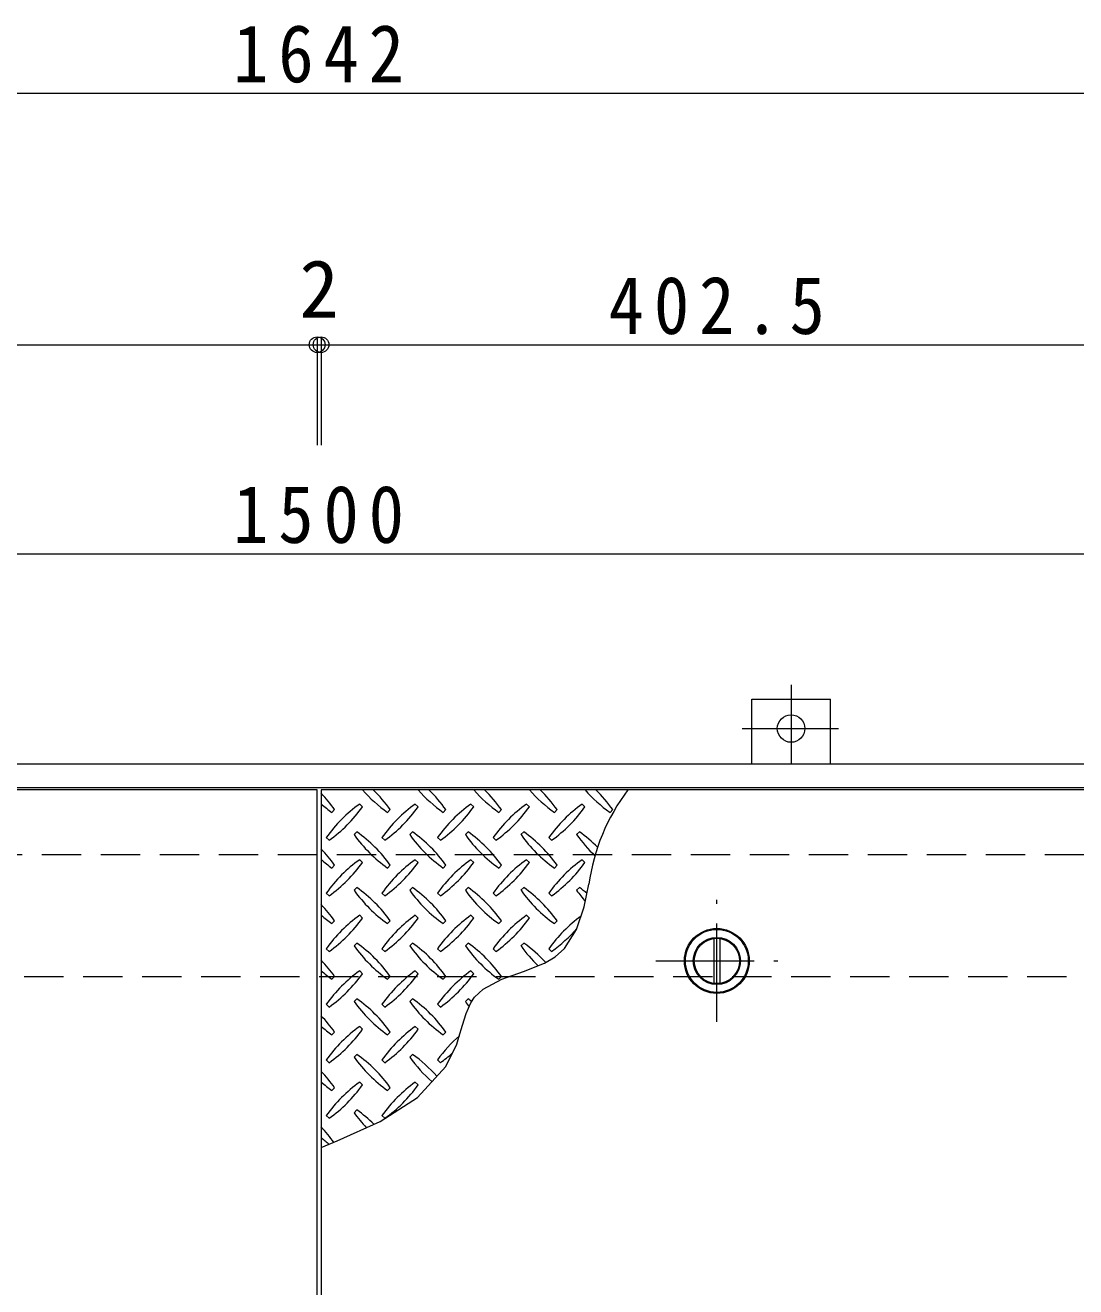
# Model space of a CAD drawing. Units: millimetres at full size, sheet at 1:10. Extents: x -2620 to 2742, y -1962 to 1669.
# Drawn here: x -1520 to -986, y 1028 to 1669 of the extents above; entities that cross this region are included whole.
import ezdxf
from ezdxf.enums import TextEntityAlignment as Align

# ---------------------------------------------------------------- set-up
doc = ezdxf.new("R2010")
doc.units = ezdxf.units.MM
doc.header["$LTSCALE"] = 10
doc.header["$PDMODE"] = 32
doc.header["$PDSIZE"] = 8
doc.linetypes.add('CHAIN1', pattern=[8, 5, -1, 1, -1])
doc.linetypes.add('DASHED2', pattern=[3, 2, -1])
for name, color, linetype, lineweight in [('0-1', 2, 'DASHED2', 9), ('0-2', 3, 'Continuous', 9), ('0-3', 2, 'Continuous', 9), ('0-9', 134, 'Continuous', 5), ('0-C', 2, 'Continuous', 9), ('0-E', 3, 'Continuous', 9), ('0-F', 7, 'Continuous', 9)]:
    doc.layers.add(name, color=color, linetype=linetype, lineweight=lineweight)
doc.styles.add('ＭＳ ゴシック', font='')
doc.styles.get('ＭＳ ゴシック').set_extended_font_data('MS Gothic')

msp = doc.modelspace()

# ---------------------------------------------------------------- linework, layer by layer
at = {"layer": '0-1'}
msp.add_line((-561.86, 1247.35), (-2179.86, 1247.35), dxfattribs=at)
msp.add_lwpolyline([(-2120.86, 185.35), (-2120.86, 1185.35), (-620.86, 1185.35)], dxfattribs=at)
at = {"layer": '0-2'}
msp.add_line((-1369.86, 1280.35), (-1369.86, 90.35), dxfattribs=at)
for points in [[(-1371.86, 90.35), (-1371.86, 1280.35), (-1774.36, 1280.35)], [(-967.36, 90.35), (-967.36, 1280.35), (-1369.86, 1280.35)]]:
    msp.add_lwpolyline(points, dxfattribs=at)
msp.add_circle((-1168.61, 1193.35), 16.5, dxfattribs=at)
at = {"layer": '0-3'}
for p, q in [((-549.86, 1293.35), (-2191.86, 1293.35)), ((-561.86, 1281.35), (-2179.86, 1281.35))]:
    msp.add_line(p, q, dxfattribs=at)
at = {"layer": '0-9'}
for p, q in [((-1348.81, 1271.71), (-1350.22, 1273.12)), ((-1320.52, 1271.71), (-1321.94, 1273.12)), ((-1292.24, 1271.71), (-1293.65, 1273.12)), ((-1263.95, 1271.71), (-1265.37, 1273.12)), ((-1235.67, 1271.71), (-1237.08, 1273.12)), ((-1364.36, 1268.88), (-1362.95, 1270.29)), ((-1336.08, 1268.88), (-1334.66, 1270.29)), ((-1307.79, 1268.88), (-1306.38, 1270.29)), ((-1279.51, 1268.88), (-1278.1, 1270.29)), ((-1251.22, 1268.88), (-1249.81, 1270.29)), ((-1222.94, 1268.88), (-1221.53, 1270.29)), ((-1351.63, 1258.98), (-1353.05, 1257.57)), ((-1323.35, 1258.98), (-1324.76, 1257.57)), ((-1295.07, 1258.98), (-1296.48, 1257.57)), ((-1266.78, 1258.98), (-1268.2, 1257.57)), ((-1238.5, 1258.98), (-1239.91, 1257.57)), ((-1367.19, 1256.15), (-1365.78, 1254.74)), ((-1338.91, 1256.15), (-1337.49, 1254.74)), ((-1310.62, 1256.15), (-1309.21, 1254.74)), ((-1282.34, 1256.15), (-1280.92, 1254.74)), ((-1254.05, 1256.15), (-1252.64, 1254.74)), ((-1348.81, 1243.42), (-1350.22, 1244.84)), ((-1320.52, 1243.42), (-1321.94, 1244.84)), ((-1292.24, 1243.42), (-1293.65, 1244.84)), ((-1263.95, 1243.42), (-1265.37, 1244.84)), ((-1235.67, 1243.42), (-1237.08, 1244.84)), ((-1364.36, 1240.59), (-1362.95, 1242.01)), ((-1336.08, 1240.59), (-1334.66, 1242.01)), ((-1307.79, 1240.59), (-1306.38, 1242.01)), ((-1279.51, 1240.59), (-1278.1, 1242.01)), ((-1251.22, 1240.59), (-1249.81, 1242.01)), ((-1367.19, 1227.87), (-1365.78, 1226.45)), ((-1351.63, 1230.7), (-1353.05, 1229.28)), ((-1338.91, 1227.87), (-1337.49, 1226.45)), ((-1323.35, 1230.7), (-1324.76, 1229.28)), ((-1310.62, 1227.87), (-1309.21, 1226.45)), ((-1295.07, 1230.7), (-1296.48, 1229.28)), ((-1282.34, 1227.87), (-1280.92, 1226.45)), ((-1266.78, 1230.7), (-1268.2, 1229.28)), ((-1254.05, 1227.87), (-1252.64, 1226.45)), ((-1238.5, 1230.7), (-1239.91, 1229.28)), ((-1364.36, 1212.31), (-1362.95, 1213.72)), ((-1348.81, 1215.14), (-1350.22, 1216.55)), ((-1336.08, 1212.31), (-1334.66, 1213.72)), ((-1320.52, 1215.14), (-1321.94, 1216.55)), ((-1307.79, 1212.31), (-1306.38, 1213.72)), ((-1292.24, 1215.14), (-1293.65, 1216.55)), ((-1279.51, 1212.31), (-1278.1, 1213.72)), ((-1263.95, 1215.14), (-1265.37, 1216.55)), ((-1251.22, 1212.31), (-1249.81, 1213.72)), ((-1351.63, 1202.41), (-1353.05, 1201)), ((-1323.35, 1202.41), (-1324.76, 1201)), ((-1295.07, 1202.41), (-1296.48, 1201)), ((-1266.78, 1202.41), (-1268.2, 1201)), ((-1367.19, 1199.58), (-1365.78, 1198.17)), ((-1338.91, 1199.58), (-1337.49, 1198.17)), ((-1310.62, 1199.58), (-1309.21, 1198.17)), ((-1282.34, 1199.58), (-1280.92, 1198.17)), ((-1254.05, 1199.58), (-1252.64, 1198.17)), ((-1348.81, 1186.85), (-1350.22, 1188.27)), ((-1320.52, 1186.85), (-1321.94, 1188.27)), ((-1292.24, 1186.85), (-1293.65, 1188.27)), ((-1364.36, 1184.03), (-1362.95, 1185.44)), ((-1336.08, 1184.03), (-1334.66, 1185.44)), ((-1307.79, 1184.03), (-1306.38, 1185.44)), ((-1279.51, 1184.03), (-1278.1, 1185.44)), ((-1367.19, 1171.3), (-1365.78, 1169.88)), ((-1351.63, 1174.13), (-1353.05, 1172.71)), ((-1338.91, 1171.3), (-1337.49, 1169.88)), ((-1323.35, 1174.13), (-1324.76, 1172.71)), ((-1310.62, 1171.3), (-1309.21, 1169.88)), ((-1295.07, 1174.13), (-1296.48, 1172.71)), ((-1364.36, 1155.74), (-1362.95, 1157.16)), ((-1348.81, 1158.57), (-1350.22, 1159.98)), ((-1336.08, 1155.74), (-1334.66, 1157.16)), ((-1320.52, 1158.57), (-1321.94, 1159.98)), ((-1307.79, 1155.74), (-1306.38, 1157.16)), ((-1367.19, 1143.01), (-1365.78, 1141.6)), ((-1351.63, 1145.84), (-1353.05, 1144.43)), ((-1338.91, 1143.01), (-1337.49, 1141.6)), ((-1323.35, 1145.84), (-1324.76, 1144.43)), ((-1310.62, 1143.01), (-1309.21, 1141.6)), ((-1348.81, 1130.29), (-1350.22, 1131.7)), ((-1320.52, 1130.29), (-1321.94, 1131.7)), ((-1364.36, 1127.46), (-1362.95, 1128.87)), ((-1336.08, 1127.46), (-1334.66, 1128.87)), ((-1351.63, 1117.56), (-1353.05, 1116.14)), ((-1367.19, 1114.73), (-1365.78, 1113.32)), ((-1338.91, 1114.73), (-1337.49, 1113.32))]:
    msp.add_line(p, q, dxfattribs=at)
msp.add_lwpolyline([(-1369.86, 1098.43), (-1361.59, 1101.77), (-1339.84, 1111.72), (-1320.87, 1123.89), (-1306.47, 1139.66), (-1300.89, 1151.02), (-1299.75, 1154.5), (-1297.99, 1160.64), (-1296.1, 1166.64), (-1293.65, 1172.11), (-1291.8, 1174.89), (-1287.52, 1179), (-1277.92, 1184.11), (-1266.95, 1188), (-1256.28, 1192.19), (-1250.88, 1195.35), (-1246.04, 1199.73), (-1239.95, 1209.35), (-1236, 1220.94), (-1233.65, 1232.37)], dxfattribs=at)
for centre, radius, start, end in [((-1421.99, 1228.22), 72.5, 35.47272, 44.0249), ((-1294.01, 1327.92), 72.5, 221.00789, 234.5273), ((-1393.71, 1228.22), 72.5, 35.47272, 45.97511), ((-1265.72, 1327.92), 72.5, 221.00789, 234.5273), ((-1365.42, 1228.22), 72.5, 35.47272, 45.97511), ((-1237.44, 1327.92), 72.5, 221.00789, 234.5273), ((-1337.14, 1228.22), 72.5, 35.47272, 45.97511), ((-1209.15, 1327.92), 72.5, 221.00789, 234.5273), ((-1308.85, 1228.22), 72.5, 35.47272, 45.97511), ((-1180.87, 1327.92), 72.5, 221.00789, 234.5273), ((-1132.46, 1218.6), 102.13, 142.79805, 172.25462), ((-1280.57, 1228.22), 72.5, 35.47272, 45.97511), ((-1322.29, 1327.92), 72.5, 228.99213, 234.5273), ((-1308.15, 1214.08), 72.5, 125.47272, 144.5273), ((-1407.85, 1313.78), 72.5, 305.47256, 324.5273), ((-1279.86, 1214.08), 72.5, 125.47272, 144.5273), ((-1379.56, 1313.78), 72.5, 305.47256, 324.5273), ((-1251.58, 1214.08), 72.5, 125.47272, 144.5273), ((-1351.28, 1313.78), 72.5, 305.47256, 324.5273), ((-1223.29, 1214.08), 72.5, 125.47272, 144.5273), ((-1323, 1313.78), 72.5, 305.47256, 324.5273), ((-1195.01, 1214.08), 72.5, 125.47272, 144.5273), ((-1294.71, 1313.78), 72.5, 305.47256, 324.5273), ((-1294.01, 1299.64), 72.5, 215.47258, 234.5273), ((-1393.71, 1199.94), 72.5, 35.47272, 54.5273), ((-1265.72, 1299.64), 72.5, 215.47258, 234.5273), ((-1365.42, 1199.94), 72.5, 35.47272, 54.5273), ((-1237.44, 1299.64), 72.5, 215.47258, 234.5273), ((-1337.14, 1199.94), 72.5, 35.47272, 54.5273), ((-1209.15, 1299.64), 72.5, 215.47258, 234.5273), ((-1308.85, 1199.94), 72.5, 35.47272, 54.5273), ((-1180.87, 1299.64), 72.5, 215.47258, 226.69856), ((-1280.57, 1199.94), 72.5, 44.94598, 54.5273), ((-1421.99, 1199.94), 72.5, 35.47272, 44.0249), ((-1322.29, 1299.64), 72.5, 228.99213, 234.5273), ((-1308.15, 1185.79), 72.5, 125.47272, 144.5273), ((-1279.86, 1185.79), 72.5, 125.47272, 144.5273), ((-1251.58, 1185.79), 72.5, 125.47272, 144.5273), ((-1223.29, 1185.79), 72.5, 125.47272, 144.5273), ((-1195.01, 1185.79), 72.5, 125.47272, 144.5273), ((-1407.85, 1285.5), 72.5, 305.47256, 324.5273), ((-1379.56, 1285.5), 72.5, 305.47256, 324.5273), ((-1351.28, 1285.5), 72.5, 305.47256, 324.5273), ((-1323, 1285.5), 72.5, 305.47256, 324.5273), ((-1294.71, 1285.5), 72.5, 305.47256, 324.5273), ((-1294.01, 1271.35), 72.5, 215.47258, 234.5273), ((-1393.71, 1171.65), 72.5, 35.47272, 54.5273), ((-1265.72, 1271.35), 72.5, 215.47258, 234.5273), ((-1365.42, 1171.65), 72.5, 35.47272, 54.5273), ((-1237.44, 1271.35), 72.5, 215.47258, 234.5273), ((-1337.14, 1171.65), 72.5, 35.47272, 54.5273), ((-1209.15, 1271.35), 72.5, 215.47258, 234.5273), ((-1308.85, 1171.65), 72.5, 35.47272, 54.5273), ((-1180.87, 1271.35), 72.5, 215.47258, 221.1628), ((-1280.57, 1171.65), 72.5, 50.65677, 54.5273), ((-1421.99, 1171.65), 72.5, 35.47272, 44.0249), ((-1322.29, 1271.35), 72.5, 228.99213, 234.5273), ((-1308.15, 1157.51), 72.5, 125.47272, 144.5273), ((-1407.85, 1257.21), 72.5, 305.47256, 324.5273), ((-1279.86, 1157.51), 72.5, 125.47272, 144.5273), ((-1379.56, 1257.21), 72.5, 305.47256, 324.52728), ((-1251.58, 1157.51), 72.5, 125.47272, 144.5273), ((-1351.28, 1257.21), 72.5, 305.47256, 324.52728), ((-1223.29, 1157.51), 72.5, 125.47272, 144.5273), ((-1323, 1257.21), 72.5, 305.47256, 324.52728), ((-1195.01, 1157.51), 72.5, 126.00705, 144.5273), ((-1294.71, 1257.21), 72.5, 305.47256, 319.2924), ((-1294.01, 1243.07), 72.5, 215.47258, 234.5273), ((-1393.71, 1143.37), 72.5, 35.47272, 54.5273), ((-1265.72, 1243.07), 72.5, 215.47258, 234.5273), ((-1365.42, 1143.37), 72.5, 35.47272, 54.5273), ((-1237.44, 1243.07), 72.5, 215.47258, 234.5273), ((-1337.14, 1143.37), 72.5, 35.47272, 54.5273), ((-1209.15, 1243.07), 72.5, 215.47258, 225.99713), ((-1308.85, 1143.37), 72.5, 42.74814, 54.5273), ((-1421.99, 1143.37), 72.5, 35.47272, 44.0249), ((-1322.29, 1243.07), 72.5, 228.99213, 234.5273), ((-1308.15, 1129.23), 72.5, 125.47272, 144.5273), ((-1279.86, 1129.23), 72.5, 125.47272, 144.5273), ((-1251.58, 1129.23), 72.5, 125.47272, 144.5273), ((-1407.85, 1228.93), 72.5, 305.47256, 324.5273), ((-1379.56, 1228.93), 72.5, 305.47256, 324.5273), ((-1351.28, 1228.93), 72.5, 305.47256, 324.5273), ((-1294.01, 1214.79), 72.5, 215.47258, 234.5273), ((-1393.71, 1115.08), 72.5, 35.47272, 54.5273), ((-1265.72, 1214.79), 72.5, 215.47258, 234.5273), ((-1365.42, 1115.08), 72.5, 35.47272, 54.5273), ((-1237.44, 1214.79), 72.5, 215.47258, 218.03572), ((-1337.14, 1115.08), 72.5, 52.70831, 54.5273), ((-1421.99, 1115.08), 72.5, 35.47272, 44.0249), ((-1322.29, 1214.79), 72.5, 228.99213, 234.5273), ((-1308.15, 1100.94), 72.5, 125.47272, 144.5273), ((-1407.85, 1200.64), 72.5, 305.47256, 324.5273), ((-1279.86, 1100.94), 72.5, 125.47272, 144.5273), ((-1379.56, 1200.64), 72.5, 305.47256, 324.5273), ((-1251.58, 1100.94), 72.5, 131.38763, 144.5273), ((-1294.01, 1186.5), 72.5, 215.47258, 234.5273), ((-1393.71, 1086.8), 72.5, 35.47272, 54.5273), ((-1265.72, 1186.5), 72.5, 215.47258, 228.77962), ((-1365.42, 1086.8), 72.5, 41.35275, 54.5273), ((-1351.28, 1200.64), 72.5, 305.47256, 311.59831), ((-1421.99, 1086.8), 72.5, 35.47272, 44.0249), ((-1322.29, 1186.5), 72.5, 228.99213, 234.5273), ((-1308.15, 1072.66), 72.5, 125.47272, 144.5273), ((-1407.85, 1172.36), 72.5, 305.47256, 324.5273), ((-1279.86, 1072.66), 72.5, 125.47272, 144.5273), ((-1379.56, 1172.36), 72.5, 305.47256, 324.5273), ((-1393.71, 1058.51), 72.5, 45.57452, 54.5273), ((-1294.01, 1158.22), 72.5, 215.47258, 223.25978), ((-1421.99, 1058.51), 72.5, 35.94795, 44.0249), ((-1322.29, 1158.22), 72.5, 228.99213, 233.25279)]:
    msp.add_arc(centre, radius, start, end, dxfattribs=at)
at = {"layer": '0-C', "linetype": 'CHAIN1'}
for p, q in [((-1168.61, 1162.35), (-1168.61, 1224.35)), ((-1199.61, 1193.35), (-1137.61, 1193.35))]:
    msp.add_line(p, q, dxfattribs=at)
at = {"layer": '0-C'}
for p, q in [((-1170.11, 1204.75), (-1170.11, 1181.95)), ((-1167.11, 1204.75), (-1167.11, 1181.95))]:
    msp.add_line(p, q, dxfattribs=at)
for radius in [16, 12, 11.5]:
    msp.add_circle((-1168.61, 1193.35), radius, dxfattribs=at)
at = {"layer": '0-E', "linetype": 'CHAIN1'}
for p, q in [((-1130.86, 1333.71), (-1130.86, 1293.55)), ((-1155.7, 1311.55), (-1106.81, 1311.55))]:
    msp.add_line(p, q, dxfattribs=at)
at = {"layer": '0-E'}
for p, q in [((-1150.86, 1326.55), (-1110.86, 1326.55)), ((-1150.86, 1293.35), (-1150.86, 1326.55)), ((-1110.86, 1293.35), (-1110.86, 1326.55))]:
    msp.add_line(p, q, dxfattribs=at)
msp.add_circle((-1130.86, 1311.55), 7, dxfattribs=at)
at = {"layer": '0-F'}
for p, q in [((-2191.86, 1634.75), (-549.86, 1634.75)), ((-1371.86, 1509.75), (-1371.86, 1455.59)), ((-1369.86, 1509.75), (-1369.86, 1455.59)), ((-1774.36, 1506.75), (-1371.86, 1506.75)), ((-1371.86, 1506.75), (-1369.86, 1506.75)), ((-1369.86, 1506.75), (-967.36, 1506.75)), ((-2120.86, 1400.47), (-620.86, 1400.47))]:
    msp.add_line(p, q, dxfattribs=at)
for p in [(-1371.86, 1506.75), (-1369.86, 1506.75)]:
    msp.add_point(p, dxfattribs=at)

# ---------------------------------------------------------------- texts
at = {"layer": '0-F', "color": 2, "style": 'ＭＳ ゴシック'}
msp.add_text('2', height=29.33, dxfattribs=at).set_placement((-1380.86, 1511.75), align=Align.BOTTOM_LEFT)
at = {"layer": '0-F', "color": 2, "char_height": 29.33, "attachment_point": 7, "style": 'ＭＳ ゴシック'}
for s, insert in [('\\T1.28;\\W0.9;1642', (-1414.61, 1639.75)), ('\\T1.28;\\W0.9;402.5', (-1223.61, 1511.75)), ('\\T1.28;\\W0.9;1500', (-1414.61, 1405.47))]:
    msp.add_mtext(s, dxfattribs=dict(at, insert=insert))

doc.saveas('drawing.dxf')
